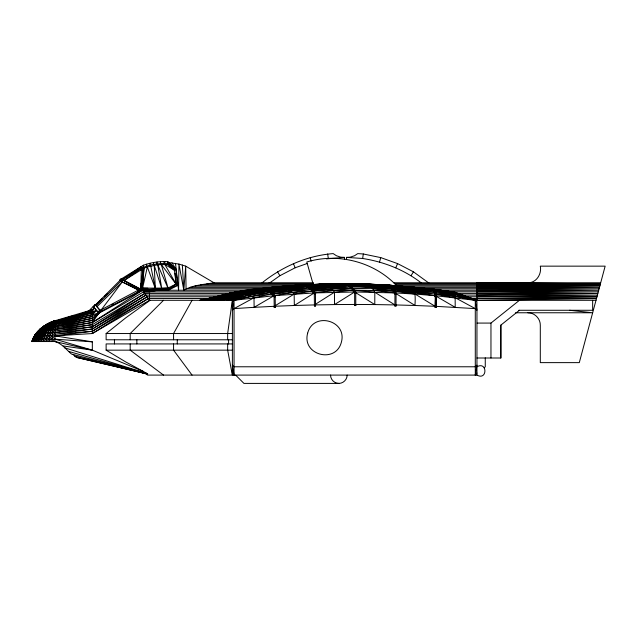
<?xml version="1.0" encoding="UTF-8"?>
<svg xmlns="http://www.w3.org/2000/svg" width="637" height="637" viewBox="0 0 637 637"><rect width="100%" height="100%" fill="white"/><g stroke="black" fill="none" stroke-linecap="round" stroke-linejoin="round"><path stroke-width="0.96" d="M229.973 293.394L149.528 293.394L149.488 300.298L92.333 333.541L54.957 335.874L34.804 334.99L31.938 340.986L31.85 341.543L54.933 341.543L92.333 350.159L143.325 371.435L147.776 373.967L71.511 354.068C66.144 349.546 61.893 343.454 54.933 341.543L55.013 320.737L92.333 309.741L94.316 307.759L93.137 306.588L98.87 313.181L92.333 322.497L54.981 329.44L40.075 328.907L34.804 334.99C39.932 328.381 46.883 322.999 55.013 320.737L52.863 329.401L51.74 341.543L54.941 339.155L92.333 341.846L92.333 350.159L63.182 345.955M387.431 285.679C391.859 283.696 394.319 289.994 396.071 292.98L396.015 306.023L394.908 306.023L394.964 292.916C393.228 289.97 391.636 285.671 387.837 285.042L366.076 283.959L343.12 283.736L371.69 284.405M433.009 290.321C438.248 286.236 435.374 308.81 436.226 307.408L435.119 307.408C434.482 301.683 436.847 294.079 432.905 289.15L389.748 285.225L389.748 286.252M436.226 307.408L436.321 295.799L475.29 300.298L596.001 300.298M119.796 280.567L119.453 280.224L121.221 278.457L122.376 279.627L140.777 289.501L141.422 266.481L122.376 279.627L96.203 305.848L99.683 309.988L100.224 310.291L142.075 288.139L167.929 288.091L176.075 284.038L178.026 285.344L168.224 290.225L167.929 288.091L142.043 289.811L98.568 312.648L93.472 306.93L95.176 304.542L95.454 304.948L101.928 298.888M227.218 294.246L201.523 300.298L230.897 292.924C244.831 290.87 263.073 284.269 275.16 295.6L314.296 292.916L314.296 294.023L315.411 294.023L312.576 291.061L294.159 294.071L275.319 305.625L275.327 307.368L274.221 307.408L274.053 295.687L234.05 300.298L149.488 300.298L142.043 289.811L143.309 265.31C151.049 262.452 159.377 261.21 167.619 261.68L176.218 269.714L167.619 261.68L167.475 263.638L168.311 264.466L174.737 270.446L167.619 261.68M140.777 289.501L141.064 285.623M146.653 264.18L146.51 266.139L147.354 266.967L155.348 288.577L154.226 265.303L153.382 264.474L153.525 262.516M150.069 263.248L149.926 265.199L150.762 266.035L155.348 288.577M157.028 261.99L156.877 263.949L157.721 264.785L168.224 288.625L161.241 264.466L160.405 263.638L160.548 261.68M164.083 261.576L163.94 263.527L164.776 264.363L174.737 270.446L167.475 263.638C158.629 263.264 149.424 264.339 141.398 268.209L122.376 279.627L138.898 289.97L139.2 290.504L137.441 291.428M141.111 283.369L140.642 289.055L142.043 289.811L147.497 290.257L249.688 290.225M347.157 375.089C347.189 379.541 343.295 383.426 338.852 383.402L243.939 383.402L235.626 375.089M421.057 282.764C404.169 269.666 383.697 261.783 362.668 258.487L363.289 253.98L357.771 253.598L354.522 255.748L350.159 257.173L346.488 257.38L346.488 259.53M232.33 300.298L227.656 333.541L227.656 339.776M476.954 373.043L475.29 375.089L476.954 365.12L475.29 366.777L234.05 366.777L232.386 365.12L234.05 375.089L232.386 373.043L232.386 302.233L234.05 300.298L269.594 292.574L274.053 295.687L274.053 296.794L275.16 296.746L275.16 295.6L275.327 307.368M454.492 292.861L454.683 292.168L476.954 300.298L596.455 298.602M168.311 264.466L157.721 264.785L147.354 266.967L142.481 288.529L144.002 268.105L143.158 267.269L140.642 289.055L122.376 279.627L124.008 280.503L141.462 269.674M164.919 262.404L165.126 261.608M379.533 261.998L380.767 257.611L397.584 263.599L413.429 271.816L429.449 283.465M395.768 267.771L397.584 263.599M433.327 289.763L436.226 290.154M192.055 300.298L173.567 333.541L173.567 339.776M94.316 307.759L92.333 311.246L55.005 322.123L52.091 321.677L55.013 320.737L39.008 335.309L33.514 341.543C36.858 331.758 45.187 323.843 55.013 320.737C47.226 327.275 38.228 332.864 32.598 341.543C35.807 331.296 45.657 324.806 55.013 320.737C46.549 326.566 37.089 332.275 32.033 341.543C35.338 331.232 45.108 324.106 55.013 320.737C46.198 325.746 35.457 332.41 31.85 341.543M53.946 322.043L50.88 329.353L48.667 341.543L54.957 335.874L92.333 331.288L148.31 298.546L208.219 298.53L219.51 296.213M411.064 275.702L413.429 271.816M99.683 309.988L98.026 312.353L98.87 313.181L142.346 290.337L157.562 289.739L157.865 290.225L162.865 289.716L163.12 290.225L167.929 289.692L177.731 284.811L175.916 269.188L168.455 262.508L178.941 264.076L185.701 266.147L214 282.764L313.476 282.764M100.224 310.291L98.568 312.648L98.87 313.181L92.333 320.411L54.981 328.007L92.333 322.497L143.524 291.881L149.536 291.778L157.865 290.225M232.386 366.745L232.76 366.227M53.5 322.003L49.033 329.305L45.753 341.543L48.945 339.035L54.965 332.586L92.333 326.821L145.921 295.122L224.662 295.066M54.448 322.083L34.796 341.543C37.846 331.917 45.649 324.281 55.013 320.737C45.904 324.169 39.279 332.41 36.405 341.543L51.748 326.526L55.005 322.123L92.333 312.878L96.593 310.474L55.005 321.43L73.558 315.649L73.669 316.342L92.333 309.741L92.333 333.541L148.31 298.546M88.909 310.816L95.176 304.542L95.454 304.948M93.472 306.93L121.556 278.799L143.54 265.167M250.373 290.161L252.849 289.572L228.11 293.633L203.561 300.298L230.897 292.924L255.318 289.246L260.191 289.341L239.058 292.295L216.596 300.298L241.694 292.582L262.587 289.771L260.191 289.341L241.694 292.582L219.749 300.298L244.274 293.124L264.96 290.456L262.587 289.771L244.274 293.124L223.077 300.298L246.798 293.92L267.293 291.388L264.96 290.456L246.798 293.92L226.573 300.298L249.266 294.955L269.594 292.574L267.293 291.388L249.266 294.955L230.236 300.298L251.663 296.237L271.848 294.007L253.988 297.766L234.05 308.611L232.386 310.275L234.05 300.298L234.05 375.089M484.176 367.868L485.267 366.777L485.267 357.835M163.518 300.298L130.195 333.541L130.195 339.776M432.228 289.564L430.317 289.317L432.905 289.15L388.952 285.121M433.335 290.671L434.346 290.432L435.35 292.487L436.321 296.794L435.214 296.794L434.896 295.114L436.003 295.114M97.047 306.676L122.28 281.976L100.527 310.816L96.203 305.848M96.593 310.474L92.333 314.622L54.997 324.098L47.576 323.731L40.075 328.907L47.799 323.787L52.083 321.757M104.802 296.197L107.685 293.506M261.56 283.417L262.954 282.119C283.051 266.282 307.56 255.588 333.183 253.598L336.44 255.748L340.795 257.173L344.466 257.38L344.466 259.235M53.118 321.956C47.337 326.845 44.646 334.361 43.037 341.543L49.463 335.707L54.981 329.44L92.333 324.639L144.718 293.474L149.528 293.394M232.593 339.776L106.124 339.776L106.124 333.541L125.704 317.871L150.093 300.298M477.129 323.078L490.96 323.078L519.434 300.298M519.434 310.275L500.762 325.204L500.762 358.002M52.186 321.645L43.388 326.287L54.989 326.574L92.333 318.396L98.87 313.181L55.005 323.11L92.333 312.878M52.791 321.916C46.23 326.431 42.52 334.019 40.553 341.543L50.108 332.458L54.989 326.574L92.333 320.411M124.008 280.503L141.398 268.209M269.73 282.884L279.898 275.702L295.186 267.771L307.225 263.487M52.529 321.876C45.331 326.112 40.641 333.669 38.331 341.543L50.88 329.353L54.997 324.098L92.333 316.462L98.87 313.181M92.333 322.497L142.346 290.337L149.536 291.778L147.497 290.257M144.718 293.474L92.333 326.821L54.973 331.017L92.333 324.639M315.538 304.215L334.457 292.224L353.153 290.082L354.634 291.993L354.674 305.561L355.78 305.561L355.78 304.462L374.787 304.574L394.908 304.916L394.908 306.023M145.921 295.122L92.333 329.042L54.957 334.234L92.333 331.288L147.115 296.818L216.731 296.778M344.426 283.648C349.41 284.062 352.898 288.29 355.741 292.001L355.741 293.1L354.634 293.1L354.634 291.993L334.552 304.574L315.546 304.9L315.546 306.023L314.439 306.023L314.296 292.916L294.326 305.489L275.327 306.254M147.115 296.818L92.333 329.042L54.965 332.586L37.201 331.829L43.913 326.327L52.17 321.796M274.053 295.687L254.131 307.337L234.05 308.611M111.953 304.812L113.705 303.889M52.322 321.836L40.768 328.995L35.083 335.046L32.933 338.351L54.941 339.155L92.333 350.159M167.475 263.638L174.442 269.921L175.916 269.188M476.954 366.777C487.544 360.948 487.544 380.926 476.954 375.089L147.673 375.089L144.28 373.051M223.913 295.17L228.11 293.633L240.69 291.666M403.802 286.531L409.663 287.008C416.765 288.067 414.99 300.831 415.021 305.489L435.119 306.301L435.119 307.408M214 282.764C203.888 284.548 192.868 285.002 183.814 290.225L178.941 264.076L178.591 290.225L175.478 263.352M147.354 266.967L144.002 268.105L142.075 288.139L147.888 288.243M353.328 284.253L363.846 284.421L366.076 283.959L385.154 285.073M213.626 300.298L239.058 292.295L241.694 292.582L249.266 294.955L253.988 297.766L254.131 307.337L274.221 306.301L274.221 307.408M268.703 283.162L270.271 282.764M92.333 316.462L54.997 325.332L92.333 318.396M253.399 289.803L251.456 290.034L277.119 286.769L300.68 284.97L343.311 283.632C348.837 284.19 352.484 289.11 355.741 293.1M275.646 287.239L272.787 287.478L299.581 285.018C305.131 284.93 310.044 288.235 313.683 292.168C312.026 287.558 305.521 285.121 300.688 284.97M326.415 258.877L344.466 257.38M208.219 298.53L199.684 300.298L227.258 294.278M300.783 284.978L344.649 283.807L318.476 284.428L334.17 283.959M299.724 285.368L296.762 285.519L321.9 283.975L346.01 284.229L306.429 286.053L306.429 287.207M275.041 295.496L310.816 289.445L270.693 292.479L270.701 293.641L272.198 294.597M387.057 285.185L387.837 285.042L345.756 283.823M272.827 293.832L309.017 288.083L268.4 291.284M246.511 290.838L249.409 290.329L246.503 290.767M270.574 292.407L307.185 286.961L266.059 290.345L266.067 291.515M268.273 291.228L285.75 288.402L305.322 286.101L263.686 289.66L263.694 290.83M242.625 291.364L244.568 291.069M265.932 290.305L283.608 287.613L303.427 285.487L279.285 286.793L256.528 289.118M255.318 289.246L230.897 292.924L205.791 300.298L233.66 292.463L257.762 289.166L233.66 292.463L208.219 300.298L236.383 292.256L260.191 289.341M263.559 289.628L281.443 287.08L303.427 285.487M267.102 288.282L269.945 287.884L261.154 288.872M315.315 292.773L351.688 288.418L353.153 290.082L313.683 291.021L315.411 292.877L315.546 306.023M251.583 290.002L253.526 289.755M255.477 289.501L274.953 287M313.587 290.934L350.239 287L310.123 288.035L310.123 289.19L311.923 290.552L311.923 289.405L351.688 288.418M255.333 289.564L259.211 289.102M256.424 289.118L277.119 286.769L301.516 285.121L258.853 289.047M311.827 289.333L348.805 285.822L308.292 286.921L308.292 288.067M253.94 289.445L277.119 286.769C283.561 286.459 289.572 289.771 294.159 294.071L294.326 305.489L314.439 304.916L314.439 306.023M288.927 286.284L291.818 285.981M310.028 287.98L347.396 284.898L326.853 285.185L308.197 286.873M272.787 287.478L275.654 287.215M278.52 286.945L283.298 286.499M285.209 286.324L297.63 285.169L293.761 285.734M258.98 289.055L281.443 287.08L261.281 289.222L261.297 290.4M278.512 287L283.274 286.61M286.132 286.371L291.85 285.894M306.325 286.021L325.228 284.524L346.01 284.229M309.63 285.073L312.584 284.858M340.054 283.784L343.311 283.632L314.367 284.428M527.842 282.764C536.362 283.003 541.928 274.014 540.303 266.147L605.15 266.147L579.296 362.628L540.303 362.628L540.303 325.228C540.447 318.564 534.499 312.624 527.842 312.767M296.858 285.503L299.78 285.32M303.666 285.081L312.417 284.548M305.649 285.073L312.56 284.731M302.615 285.073L323.58 284.126C328.238 284.954 331.821 288.497 334.457 292.224L334.552 304.574L354.674 304.454L354.674 305.561M331.829 284.421L333.804 284.341M302.718 285.097L325.228 284.524L304.534 285.44L304.542 286.594M320.196 284.07L334.083 283.847M338.048 283.784L342.013 283.72M319.448 284.413L333.971 284.174M476.954 293.394L598.27 291.818L448.448 291.786M476.954 295.066L597.832 293.442L457.31 293.394M476.954 296.778L597.387 295.122L460.511 295.066M476.954 298.53L596.925 296.85M476.954 288.744L599.465 287.375L411.948 287.351M476.954 290.225L599.083 288.776L423.74 288.744M354.634 291.993L315.411 292.877L315.411 294.023M476.954 291.778L598.684 290.265L439.57 290.225M476.954 286.045L600.134 284.858L476.954 283.744M476.954 287.351L599.815 286.069L396.986 286.045M347.054 284.221L367.191 284.102L388.642 285.145L347.117 284.237L390.338 286.117L390.338 287.223M142.043 289.811L167.929 289.692L176.075 284.038L174.442 269.921M393.658 282.764L600.516 282.764M206.969 283.744L313.468 283.744M394.741 283.744L600.436 283.744L476.954 282.764L476.954 300.298L435.692 292.765L455.129 294.907L476.954 300.298L454.587 292.383L433.996 289.309M200.623 284.843L312.337 284.843M395.895 284.843L600.142 284.843M195.002 286.045L291.921 286.045M190.137 287.351L275.877 287.351M391.222 288.091L392.328 288.091L396.071 294.023L394.964 294.023L394 291.069L372.685 288.657L352.794 288.434L352.794 289.524M264.379 288.744L186.06 288.744L185.701 266.147L183.814 290.225L182.349 265.008M433.24 290.432L434.346 290.432M434.681 290.862L433.574 290.862L433.908 291.547L435.015 291.547M353.153 291.189L354.26 291.189L354.26 290.098L394 291.069M143.524 291.881L241.527 291.85M394 292.176L395.107 292.176L395.107 291.133L434.896 294.007L393.284 288.243M435.35 292.487L434.243 292.487L434.569 293.673L435.676 293.673M466.34 296.778L596.941 296.778M471.507 298.53L596.471 298.53M476.954 301.405L475.29 301.405L476.404 301.588L476.404 300.298M518.757 310.275L592.657 310.275L592.657 300.298M515.524 312.767L592.657 312.767L569.518 310.275M106.124 333.541L232.593 333.541M232.593 343.924L106.124 343.924L106.124 350.159L125.704 361.912L143.325 371.435M106.124 350.159L232.593 350.159M476.954 358.002L500.929 358.002L500.929 325.077M345.692 283.815L366.076 283.959C370.455 284.373 372.876 288.776 374.803 292.224L394.908 304.916M391.492 286.236L434.243 291.38L393.236 288.171L393.236 289.206L392.129 289.206L392.129 288.099L371.602 287.247L351.345 287.008L351.345 288.107L349.912 286.929L349.912 285.838L391.222 286.984L369.412 285.169L348.503 284.914L348.503 286.005M352.962 284.07L363.846 284.421M394.964 294.023L394.964 292.916L355.741 292.001L355.78 305.561M372.685 288.657L393.053 289.461L371.602 287.247L349.992 285.902M389.478 285.503L368.305 284.508L390.338 286.117M374.572 284.548L384.175 285.042M374.596 284.978L376.547 285.081M348.574 284.962L370.511 286.085L392.129 288.099M436.226 306.357L475.29 308.611L476.954 310.275L475.29 300.298L455.208 296.213L436.003 294.127M346.488 257.38L362.668 258.487M364.961 284.062L369.818 284.405M374.667 284.755L378.553 285.034M393.053 285.671L388.172 285.28L391.954 285.695M395.983 285.902L400.872 286.3M435.214 296.794L435.214 295.687L415.109 294.071L396.071 292.98L396.071 294.023M388.912 285.137L401.756 286.292M403.731 286.467L409.663 287.008M390.632 285.615L433.574 289.755L411.351 287.088L433.24 289.325M354.347 290.201L374.803 292.224L374.787 304.574L355.741 292.686M395.768 286.093L397.679 286.292M411.621 287.223L414.568 287.558M418.493 288.004L420.452 288.227M424.377 288.672L426.344 288.895M392.376 287.112L434.569 292.566L394.168 289.524L394.16 290.568M473.323 299.509L476.954 300.298L455.041 293.856L435.35 291.507L455.129 294.907L455.216 307.337L436.313 296.324M373.752 290.321L394.964 292.916M435.015 290.576L454.953 293.052L476.954 300.298L471.284 298.864M410.204 286.777L421.694 288.235M423.613 288.473L426.487 288.84M454.778 292.208L434.33 289.469L454.778 292.208L455.129 294.907M394.215 289.612L435.214 295.687M338.852 383.402C334.401 383.426 330.507 379.541 330.539 375.089M434.012 289.302L454.683 292.168M411.59 287.279L413.524 287.55M395.163 291.228L415.109 294.071L435.119 306.301M433.678 289.389L454.587 292.383M434.37 289.493L454.866 292.502L434.689 289.899L454.953 293.052M54.957 335.874L92.333 341.846M435.039 290.623L455.041 293.856M433.662 289.413L438.391 290.193M440.286 290.504L442.182 290.822M444.077 291.133L445.972 291.443M436.019 294.214L455.28 297.766L475.29 308.611M363.289 253.98L380.767 257.611M144.917 373.433L76.52 357.397M144.854 373.393L76.129 357.309L73.048 354.467M74.8 356.21L144.647 373.274M68.541 351.385L147.537 373.8M467.55 297.503L476.954 300.298L455.423 293.171M64.353 347.706L147.131 373.545M138.898 289.97L120.791 281.22L139.2 290.504M396.071 293.609L415.021 305.489L396.015 304.948L396.015 306.023M391.444 287.223L391.444 286.196L411.948 287.629L433.908 290.44L392.328 287.056L392.328 288.091L390.585 286.61L390.585 285.583M163.518 375.089L130.195 350.159L130.195 343.924M275.16 296.746L272.954 295.074L272.954 293.912L312.576 291.061L312.576 292.168M397.488 286.602C375.105 262.102 338.494 252.363 306.803 261.99L313.133 284.166M161.241 264.466L176.377 284.564M192.055 375.089L173.567 350.159L173.567 343.924M171.982 262.826L176.218 269.714M277.525 271.816L279.898 275.702M164.776 264.363L175.892 283.72M293.378 263.599L295.186 267.771M154.226 265.303L161.79 288.601L157.721 264.785M310.195 257.611L311.175 261.114M232.33 375.089L227.656 350.159L227.656 343.924M327.673 253.98L328.286 258.487M175.064 273.273L175.501 277.039M175.716 278.918L176.154 282.685M490.96 323.078L490.96 358.002M476.954 375.089L476.954 302.233L475.29 300.298L475.29 375.089M232.943 300.298L232.943 301.405M228.587 339.776L228.587 343.924M177.269 339.776L177.269 343.924M136.859 339.776L136.859 343.924M114.437 339.776L114.437 343.924M307.655 333.175C301.564 355.008 335.739 364.165 341.376 342.212C347.468 320.379 313.293 311.222 307.655 333.175M236.383 292.256L210.831 300.298L239.058 292.295L236.383 292.256"/></g></svg>
